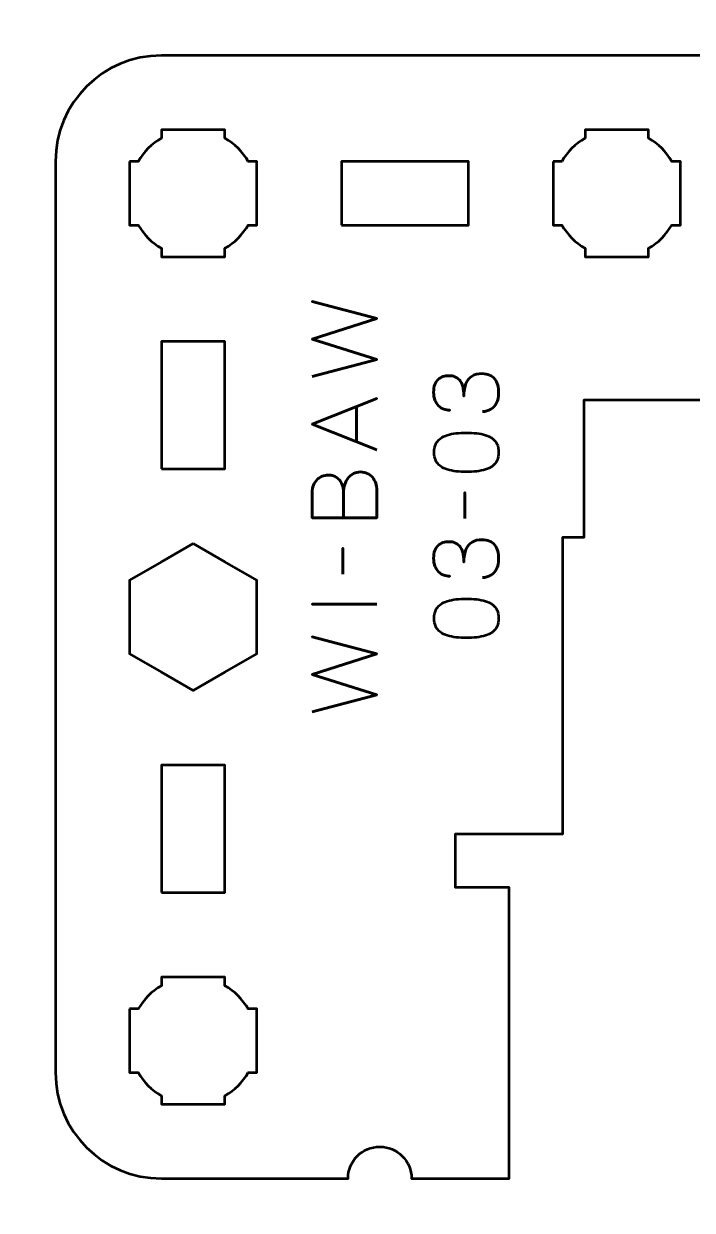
# Model space of a CAD drawing. Header units: centimetres. Extents: x -21 to 0, y -29.7 to 0.
# Drawn here: x -11.4 to -8.24, y -11.65 to -6.05 of the extents above; entities that cross this region are included whole.
import ezdxf

# ---------------------------------------------------------------- set-up
doc = ezdxf.new("R2010")
doc.units = ezdxf.units.CM
doc.header["$MEASUREMENT"] = 0
doc.layers.add('Layer 1', color=7, linetype='Continuous')

msp = doc.modelspace()

# ---------------------------------------------------------------- linework, layer by layer
at = {"layer": 'Layer 1', "lineweight": 53}
for points in [[(-9.9, -7), (-9.3, -7), (-9.3, -6.7), (-9.9, -6.7), (-9.9, -7)], [(-10.75, -8.15), (-10.45, -8.15), (-10.45, -7.55), (-10.75, -7.55), (-10.75, -8.15)], [(-10.75, -10.15), (-10.45, -10.15), (-10.45, -9.55), (-10.75, -9.55), (-10.75, -10.15)]]:
    msp.add_lwpolyline(points, close=True, dxfattribs=at)
at = {"layer": 'Layer 1', "color": 1, "lineweight": 53}
msp.add_open_spline([(-21.00003, -29.19995), (-21.00003, -29.19995), (-21.00003, -8.29992), (-21.00003, -8.29992), (-21.00003, -8.29992), (-21.00003, -8.21709), (-20.93286, -8.14992), (-20.85003, -8.14992), (-20.85003, -8.14992), (-20.7672, -8.14992), (-20.70003, -8.08275), (-20.70003, -7.99992), (-20.70003, -7.99992), (-20.70003, -7.91709), (-20.7672, -7.84992), (-20.85003, -7.84992), (-20.85003, -7.84992), (-20.93286, -7.84992), (-21.00003, -7.78275), (-21.00003, -7.69992), (-21.00003, -7.69992), (-21.00003, -7.61709), (-20.93286, -7.54992), (-20.85003, -7.54992), (-20.85003, -7.54992), (-20.7672, -7.54992), (-20.70003, -7.48275), (-20.70003, -7.39992), (-20.70003, -7.39992), (-20.70003, -7.31709), (-20.7672, -7.24992), (-20.85003, -7.24992), (-20.85003, -7.24992), (-20.93286, -7.24992), (-21.00003, -7.18275), (-21.00003, -7.09992), (-21.00003, -7.09992), (-21.00003, -7.01709), (-20.93286, -6.94992), (-20.85003, -6.94992), (-20.85003, -6.94992), (-20.7672, -6.94992), (-20.70003, -6.88275), (-20.70003, -6.79992), (-20.70003, -6.79992), (-20.70003, -6.71709), (-20.7672, -6.64992), (-20.85003, -6.64992), (-20.85003, -6.64992), (-20.93286, -6.64992), (-21.00003, -6.58275), (-21.00003, -6.49992), (-21.00003, -6.49992), (-21.00003, -6.41709), (-20.93286, -6.34992), (-20.85003, -6.34992), (-20.85003, -6.34992), (-20.7672, -6.34992), (-20.70003, -6.28275), (-20.70003, -6.19992), (-20.70003, -6.19992), (-20.70003, -6.11709), (-20.7672, -6.04992), (-20.85003, -6.04992), (-20.85003, -6.04992), (-20.93286, -6.04992), (-21.00003, -5.98275), (-21.00003, -5.89992), (-21.00003, -5.89992), (-21.00003, -5.81709), (-20.93286, -5.74992), (-20.85003, -5.74992), (-20.85003, -5.74992), (-20.7672, -5.74992), (-20.70003, -5.68275), (-20.70003, -5.59992), (-20.70003, -5.59992), (-20.70003, -5.51709), (-20.7672, -5.44992), (-20.85003, -5.44992), (-20.85003, -5.44992), (-20.93286, -5.44992), (-21.00003, -5.38275), (-21.00003, -5.29992), (-21.00003, -5.29992), (-21.00003, -5.21709), (-20.93286, -5.14992), (-20.85003, -5.14992), (-20.85003, -5.14992), (-20.7672, -5.14992), (-20.70003, -5.08275), (-20.70003, -4.99992), (-20.70003, -4.99992), (-20.70003, -4.91709), (-20.7672, -4.84992), (-20.85003, -4.84992), (-20.85003, -4.84992), (-20.93286, -4.84992), (-21.00003, -4.78275), (-21.00003, -4.69992), (-21.00003, -4.69992), (-21.00003, -4.61709), (-20.93286, -4.54992), (-20.85003, -4.54992), (-20.85003, -4.54992), (-20.7672, -4.54992), (-20.70003, -4.48275), (-20.70003, -4.39992), (-20.70003, -4.39992), (-20.70003, -4.31709), (-20.7672, -4.24992), (-20.85003, -4.24992), (-20.85003, -4.24992), (-20.93286, -4.24992), (-21.00003, -4.18275), (-21.00003, -4.09992), (-21.00003, -4.09992), (-21.00003, -4.01709), (-20.93286, -3.94992), (-20.85003, -3.94992), (-20.85003, -3.94992), (-20.7672, -3.94992), (-20.70003, -3.88275), (-20.70003, -3.79992), (-20.70003, -3.79992), (-20.70003, -3.71709), (-20.7672, -3.64992), (-20.85003, -3.64992), (-20.85003, -3.64992), (-20.93286, -3.64992), (-21.00003, -3.58275), (-21.00003, -3.49992), (-21.00003, -3.49992), (-21.00003, -3.41709), (-20.93286, -3.34992), (-20.85003, -3.34992), (-20.85003, -3.34992), (-20.7672, -3.34992), (-20.70003, -3.28275), (-20.70003, -3.19992), (-20.70003, -3.19992), (-20.70003, -3.11709), (-20.7672, -3.04992), (-20.85003, -3.04992), (-20.85003, -3.04992), (-20.93286, -3.04992), (-21.00003, -2.98275), (-21.00003, -2.89992), (-21.00003, -2.89992), (-21.00003, -2.81709), (-20.93286, -2.74992), (-20.85003, -2.74992), (-20.85003, -2.74992), (-20.7672, -2.74992), (-20.70003, -2.68275), (-20.70003, -2.59992), (-20.70003, -2.59992), (-20.70003, -2.51709), (-20.7672, -2.44992), (-20.85003, -2.44992), (-20.85003, -2.44992), (-20.93286, -2.44992), (-21.00003, -2.38275), (-21.00003, -2.29992), (-21.00003, -2.29992), (-21.00003, -2.21709), (-20.93286, -2.14992), (-20.85003, -2.14992), (-20.85003, -2.14992), (-20.7672, -2.14992), (-20.70003, -2.08275), (-20.70003, -1.99992), (-20.70003, -1.99992), (-20.70003, -1.91709), (-20.7672, -1.84992), (-20.85003, -1.84992), (-20.85003, -1.84992), (-20.93286, -1.84992), (-21.00003, -1.78275), (-21.00003, -1.69992), (-21.00003, -1.69992), (-21.00003, -1.61709), (-20.93286, -1.54992), (-20.85003, -1.54992), (-20.85003, -1.54992), (-20.7672, -1.54992), (-20.70003, -1.48275), (-20.70003, -1.39992), (-20.70003, -1.39992), (-20.70003, -1.31709), (-20.7672, -1.24992), (-20.85003, -1.24992), (-20.85003, -1.24992), (-20.93286, -1.24992), (-21.00003, -1.18275), (-21.00003, -1.09992), (-21.00003, -1.09992), (-21.00003, -1.09992), (-21.00003, -0.49992), (-21.00003, -0.49992), (-21.00003, -0.49992), (-21.00003, -0.22295), (-20.77694, 0.00004), (-20.49994, 0.00004), (-20.49994, 0.00004), (-20.49994, 0.00004), (-0.50008, 0.00004), (-0.50008, 0.00004), (-0.50008, 0.00004), (-0.22294, 0.00004), (0.00002, -0.22295), (0.00002, -0.49992), (0.00002, -0.49992), (0.00002, -0.49992), (0.00002, -29.19995), (0.00002, -29.19995), (0.00002, -29.19995), (0.00002, -29.47695), (-0.22294, -29.70004), (-0.50008, -29.70004), (-0.50008, -29.70004), (-0.50008, -29.70004), (-20.49994, -29.70004), (-20.49994, -29.70004), (-20.49994, -29.70004), (-20.77694, -29.70004), (-21.00003, -29.47695), (-21.00003, -29.19995)], degree=3, knots=[0, 0, 0, 0, 0.0175439, 0.0175439, 0.0175439, 0.0175439, 0.0350877, 0.0350877, 0.0350877, 0.0350877, 0.0526316, 0.0526316, 0.0526316, 0.0526316, 0.0701754, 0.0701754, 0.0701754, 0.0701754, 0.0877193, 0.0877193, 0.0877193, 0.0877193, 0.1052632, 0.1052632, 0.1052632, 0.1052632, 0.122807, 0.122807, 0.122807, 0.122807, 0.1403509, 0.1403509, 0.1403509, 0.1403509, 0.1578947, 0.1578947, 0.1578947, 0.1578947, 0.1754386, 0.1754386, 0.1754386, 0.1754386, 0.1929825, 0.1929825, 0.1929825, 0.1929825, 0.2105263, 0.2105263, 0.2105263, 0.2105263, 0.2280702, 0.2280702, 0.2280702, 0.2280702, 0.245614, 0.245614, 0.245614, 0.245614, 0.2631579, 0.2631579, 0.2631579, 0.2631579, 0.2807018, 0.2807018, 0.2807018, 0.2807018, 0.2982456, 0.2982456, 0.2982456, 0.2982456, 0.3157895, 0.3157895, 0.3157895, 0.3157895, 0.3333333, 0.3333333, 0.3333333, 0.3333333, 0.3508772, 0.3508772, 0.3508772, 0.3508772, 0.3684211, 0.3684211, 0.3684211, 0.3684211, 0.3859649, 0.3859649, 0.3859649, 0.3859649, 0.4035088, 0.4035088, 0.4035088, 0.4035088, 0.4210526, 0.4210526, 0.4210526, 0.4210526, 0.4385965, 0.4385965, 0.4385965, 0.4385965, 0.4561404, 0.4561404, 0.4561404, 0.4561404, 0.4736842, 0.4736842, 0.4736842, 0.4736842, 0.4912281, 0.4912281, 0.4912281, 0.4912281, 0.5087719, 0.5087719, 0.5087719, 0.5087719, 0.5263158, 0.5263158, 0.5263158, 0.5263158, 0.5438596, 0.5438596, 0.5438596, 0.5438596, 0.5614035, 0.5614035, 0.5614035, 0.5614035, 0.5789474, 0.5789474, 0.5789474, 0.5789474, 0.5964912, 0.5964912, 0.5964912, 0.5964912, 0.6140351, 0.6140351, 0.6140351, 0.6140351, 0.6315789, 0.6315789, 0.6315789, 0.6315789, 0.6491228, 0.6491228, 0.6491228, 0.6491228, 0.6666667, 0.6666667, 0.6666667, 0.6666667, 0.6842105, 0.6842105, 0.6842105, 0.6842105, 0.7017544, 0.7017544, 0.7017544, 0.7017544, 0.7192982, 0.7192982, 0.7192982, 0.7192982, 0.7368421, 0.7368421, 0.7368421, 0.7368421, 0.754386, 0.754386, 0.754386, 0.754386, 0.7719298, 0.7719298, 0.7719298, 0.7719298, 0.7894737, 0.7894737, 0.7894737, 0.7894737, 0.8070175, 0.8070175, 0.8070175, 0.8070175, 0.8245614, 0.8245614, 0.8245614, 0.8245614, 0.8421053, 0.8421053, 0.8421053, 0.8421053, 0.8596491, 0.8596491, 0.8596491, 0.8596491, 0.877193, 0.877193, 0.877193, 0.877193, 0.8947368, 0.8947368, 0.8947368, 0.8947368, 0.9122807, 0.9122807, 0.9122807, 0.9122807, 0.9298246, 0.9298246, 0.9298246, 0.9298246, 0.9473684, 0.9473684, 0.9473684, 0.9473684, 0.9649123, 0.9649123, 0.9649123, 0.9649123, 0.9824561, 0.9824561, 0.9824561, 0.9824561, 1, 1, 1, 1], dxfattribs=at)
at = {"layer": 'Layer 1', "color": 3, "lineweight": 53}
msp.add_open_spline([(-11.25, -11), (-11.25, -11), (-11.25, -6.7), (-11.25, -6.7), (-11.25, -6.7), (-11.25, -6.42391), (-11.02609, -6.2), (-10.75, -6.2), (-10.75, -6.2), (-10.75, -6.2), (-6.45, -6.2), (-6.45, -6.2), (-6.45, -6.2), (-6.17391, -6.2), (-5.95, -6.42391), (-5.95, -6.7), (-5.95, -6.7), (-5.95, -6.7), (-5.95, -11), (-5.95, -11), (-5.95, -11), (-5.95, -11.27609), (-6.17391, -11.5), (-6.45, -11.5), (-6.45, -11.5), (-6.45, -11.5), (-8.092, -11.5), (-8.092, -11.5), (-8.092, -11.5), (-8.092, -11.5), (-8.092, -10.12699), (-8.092, -10.12699), (-8.092, -10.12699), (-8.092, -10.12699), (-7.838, -10.12699), (-7.838, -10.12699), (-7.838, -10.12699), (-7.838, -10.12699), (-7.838, -9.87299), (-7.838, -9.87299), (-7.838, -9.87299), (-7.838, -9.87299), (-8.092, -9.87299), (-8.092, -9.87299), (-8.092, -9.87299), (-8.092, -9.87299), (-8.092, -8.47299), (-8.092, -8.47299), (-8.092, -8.47299), (-8.092, -8.47299), (-8.192, -8.47302), (-8.192, -8.47302), (-8.192, -8.47302), (-8.192, -8.47302), (-8.192, -8.24998), (-8.192, -8.24998), (-8.192, -8.24998), (-8.192, -8.24998), (-8.192, -7.82501), (-8.192, -7.82501), (-8.192, -7.82501), (-8.192, -7.82501), (-8.754, -7.825), (-8.754, -7.825), (-8.754, -7.825), (-8.754, -7.825), (-8.754, -8.24998), (-8.754, -8.24998), (-8.754, -8.24998), (-8.754, -8.24998), (-8.754, -8.47302), (-8.754, -8.47302), (-8.754, -8.47302), (-8.754, -8.47302), (-8.854, -8.47299), (-8.854, -8.47299), (-8.854, -8.47299), (-8.854, -8.47299), (-8.854, -9.87299), (-8.854, -9.87299), (-8.854, -9.87299), (-8.854, -9.87299), (-9.362, -9.87299), (-9.362, -9.87299), (-9.362, -9.87299), (-9.362, -9.87299), (-9.362, -10.12699), (-9.362, -10.12699), (-9.362, -10.12699), (-9.362, -10.12699), (-9.108, -10.12699), (-9.108, -10.12699), (-9.108, -10.12699), (-9.108, -10.12699), (-9.108, -11.5), (-9.108, -11.5), (-9.108, -11.5), (-9.108, -11.5), (-9.569, -11.5), (-9.569, -11.5), (-9.569, -11.5), (-9.569, -11.41717), (-9.63617, -11.35), (-9.719, -11.35), (-9.719, -11.35), (-9.80183, -11.35), (-9.869, -11.41717), (-9.869, -11.5), (-9.869, -11.5), (-9.869, -11.5), (-10.75, -11.5), (-10.75, -11.5), (-10.75, -11.5), (-11.02609, -11.5), (-11.25, -11.27609), (-11.25, -11)], degree=3, knots=[0, 0, 0, 0, 0.0344828, 0.0344828, 0.0344828, 0.0344828, 0.0689655, 0.0689655, 0.0689655, 0.0689655, 0.1034483, 0.1034483, 0.1034483, 0.1034483, 0.137931, 0.137931, 0.137931, 0.137931, 0.1724138, 0.1724138, 0.1724138, 0.1724138, 0.2068966, 0.2068966, 0.2068966, 0.2068966, 0.2413793, 0.2413793, 0.2413793, 0.2413793, 0.2758621, 0.2758621, 0.2758621, 0.2758621, 0.3103448, 0.3103448, 0.3103448, 0.3103448, 0.3448276, 0.3448276, 0.3448276, 0.3448276, 0.3793103, 0.3793103, 0.3793103, 0.3793103, 0.4137931, 0.4137931, 0.4137931, 0.4137931, 0.4482759, 0.4482759, 0.4482759, 0.4482759, 0.4827586, 0.4827586, 0.4827586, 0.4827586, 0.5172414, 0.5172414, 0.5172414, 0.5172414, 0.5517241, 0.5517241, 0.5517241, 0.5517241, 0.5862069, 0.5862069, 0.5862069, 0.5862069, 0.6206897, 0.6206897, 0.6206897, 0.6206897, 0.6551724, 0.6551724, 0.6551724, 0.6551724, 0.6896552, 0.6896552, 0.6896552, 0.6896552, 0.7241379, 0.7241379, 0.7241379, 0.7241379, 0.7586207, 0.7586207, 0.7586207, 0.7586207, 0.7931034, 0.7931034, 0.7931034, 0.7931034, 0.8275862, 0.8275862, 0.8275862, 0.8275862, 0.862069, 0.862069, 0.862069, 0.862069, 0.8965517, 0.8965517, 0.8965517, 0.8965517, 0.9310345, 0.9310345, 0.9310345, 0.9310345, 0.9655172, 0.9655172, 0.9655172, 0.9655172, 1, 1, 1, 1], dxfattribs=at)
at = {"layer": 'Layer 1', "lineweight": 53}
for points, knots in [([(-10.9, -6.7), (-10.9, -6.7), (-10.85985, -6.7), (-10.85985, -6.7), (-10.85985, -6.7), (-10.8335, -6.65447), (-10.79553, -6.6165), (-10.75, -6.59015), (-10.75, -6.59015), (-10.75, -6.59015), (-10.75, -6.55), (-10.75, -6.55), (-10.75, -6.55), (-10.75, -6.55), (-10.6, -6.55), (-10.6, -6.55), (-10.6, -6.55), (-10.6, -6.55), (-10.45, -6.55), (-10.45, -6.55), (-10.45, -6.55), (-10.45, -6.55), (-10.45, -6.59015), (-10.45, -6.59015), (-10.45, -6.59015), (-10.40447, -6.6165), (-10.3665, -6.65447), (-10.34015, -6.7), (-10.34015, -6.7), (-10.34015, -6.7), (-10.3, -6.7), (-10.3, -6.7), (-10.3, -6.7), (-10.3, -6.7), (-10.3, -6.85), (-10.3, -6.85), (-10.3, -6.85), (-10.3, -6.85), (-10.3, -7), (-10.3, -7), (-10.3, -7), (-10.3, -7), (-10.34015, -7), (-10.34015, -7), (-10.34015, -7), (-10.3665, -7.04553), (-10.40447, -7.0835), (-10.45, -7.10985), (-10.45, -7.10985), (-10.45, -7.10985), (-10.45, -7.15), (-10.45, -7.15), (-10.45, -7.15), (-10.45, -7.15), (-10.6, -7.15), (-10.6, -7.15), (-10.6, -7.15), (-10.6, -7.15), (-10.75, -7.15), (-10.75, -7.15), (-10.75, -7.15), (-10.75, -7.15), (-10.75, -7.10985), (-10.75, -7.10985), (-10.75, -7.10985), (-10.79553, -7.0835), (-10.8335, -7.04553), (-10.85985, -7), (-10.85985, -7), (-10.85985, -7), (-10.9, -7), (-10.9, -7), (-10.9, -7), (-10.9, -7), (-10.9, -6.85), (-10.9, -6.85), (-10.9, -6.85), (-10.9, -6.85), (-10.9, -6.7), (-10.9, -6.7)], [0, 0, 0, 0, 0.05, 0.05, 0.05, 0.05, 0.1, 0.1, 0.1, 0.1, 0.15, 0.15, 0.15, 0.15, 0.2, 0.2, 0.2, 0.2, 0.25, 0.25, 0.25, 0.25, 0.3, 0.3, 0.3, 0.3, 0.35, 0.35, 0.35, 0.35, 0.4, 0.4, 0.4, 0.4, 0.45, 0.45, 0.45, 0.45, 0.5, 0.5, 0.5, 0.5, 0.55, 0.55, 0.55, 0.55, 0.6, 0.6, 0.6, 0.6, 0.65, 0.65, 0.65, 0.65, 0.7, 0.7, 0.7, 0.7, 0.75, 0.75, 0.75, 0.75, 0.8, 0.8, 0.8, 0.8, 0.85, 0.85, 0.85, 0.85, 0.9, 0.9, 0.9, 0.9, 0.95, 0.95, 0.95, 0.95, 1, 1, 1, 1]), ([(-8.9, -6.7), (-8.9, -6.7), (-8.85985, -6.7), (-8.85985, -6.7), (-8.85985, -6.7), (-8.8335, -6.65447), (-8.79553, -6.6165), (-8.75, -6.59015), (-8.75, -6.59015), (-8.75, -6.59015), (-8.75, -6.55), (-8.75, -6.55), (-8.75, -6.55), (-8.75, -6.55), (-8.6, -6.55), (-8.6, -6.55), (-8.6, -6.55), (-8.6, -6.55), (-8.45, -6.55), (-8.45, -6.55), (-8.45, -6.55), (-8.45, -6.55), (-8.45, -6.59015), (-8.45, -6.59015), (-8.45, -6.59015), (-8.40447, -6.6165), (-8.3665, -6.65447), (-8.34015, -6.7), (-8.34015, -6.7), (-8.34015, -6.7), (-8.3, -6.7), (-8.3, -6.7), (-8.3, -6.7), (-8.3, -6.7), (-8.3, -6.85), (-8.3, -6.85), (-8.3, -6.85), (-8.3, -6.85), (-8.3, -7), (-8.3, -7), (-8.3, -7), (-8.3, -7), (-8.34015, -7), (-8.34015, -7), (-8.34015, -7), (-8.3665, -7.04553), (-8.40447, -7.0835), (-8.45, -7.10985), (-8.45, -7.10985), (-8.45, -7.10985), (-8.45, -7.15), (-8.45, -7.15), (-8.45, -7.15), (-8.45, -7.15), (-8.6, -7.15), (-8.6, -7.15), (-8.6, -7.15), (-8.6, -7.15), (-8.75, -7.15), (-8.75, -7.15), (-8.75, -7.15), (-8.75, -7.15), (-8.75, -7.10985), (-8.75, -7.10985), (-8.75, -7.10985), (-8.79553, -7.0835), (-8.8335, -7.04553), (-8.85985, -7), (-8.85985, -7), (-8.85985, -7), (-8.9, -7), (-8.9, -7), (-8.9, -7), (-8.9, -7), (-8.9, -6.85), (-8.9, -6.85), (-8.9, -6.85), (-8.9, -6.85), (-8.9, -6.7), (-8.9, -6.7)], [0, 0, 0, 0, 0.05, 0.05, 0.05, 0.05, 0.1, 0.1, 0.1, 0.1, 0.15, 0.15, 0.15, 0.15, 0.2, 0.2, 0.2, 0.2, 0.25, 0.25, 0.25, 0.25, 0.3, 0.3, 0.3, 0.3, 0.35, 0.35, 0.35, 0.35, 0.4, 0.4, 0.4, 0.4, 0.45, 0.45, 0.45, 0.45, 0.5, 0.5, 0.5, 0.5, 0.55, 0.55, 0.55, 0.55, 0.6, 0.6, 0.6, 0.6, 0.65, 0.65, 0.65, 0.65, 0.7, 0.7, 0.7, 0.7, 0.75, 0.75, 0.75, 0.75, 0.8, 0.8, 0.8, 0.8, 0.85, 0.85, 0.85, 0.85, 0.9, 0.9, 0.9, 0.9, 0.95, 0.95, 0.95, 0.95, 1, 1, 1, 1]), ([(-10.6, -8.50359), (-10.6, -8.50359), (-10.45, -8.59019), (-10.45, -8.59019), (-10.45, -8.59019), (-10.45, -8.59019), (-10.3, -8.67679), (-10.3, -8.67679), (-10.3, -8.67679), (-10.3, -8.67679), (-10.3, -8.85), (-10.3, -8.85), (-10.3, -8.85), (-10.3, -8.85), (-10.3, -9.02321), (-10.3, -9.02321), (-10.3, -9.02321), (-10.3, -9.02321), (-10.45, -9.10981), (-10.45, -9.10981), (-10.45, -9.10981), (-10.45, -9.10981), (-10.6, -9.19641), (-10.6, -9.19641), (-10.6, -9.19641), (-10.6, -9.19641), (-10.75, -9.10981), (-10.75, -9.10981), (-10.75, -9.10981), (-10.75, -9.10981), (-10.9, -9.02321), (-10.9, -9.02321), (-10.9, -9.02321), (-10.9, -9.02321), (-10.9, -8.85), (-10.9, -8.85), (-10.9, -8.85), (-10.9, -8.85), (-10.9, -8.67679), (-10.9, -8.67679), (-10.9, -8.67679), (-10.9, -8.67679), (-10.75, -8.59019), (-10.75, -8.59019), (-10.75, -8.59019), (-10.75, -8.59019), (-10.6, -8.50359), (-10.6, -8.50359)], [0, 0, 0, 0, 0.0833333, 0.0833333, 0.0833333, 0.0833333, 0.1666667, 0.1666667, 0.1666667, 0.1666667, 0.25, 0.25, 0.25, 0.25, 0.3333333, 0.3333333, 0.3333333, 0.3333333, 0.4166667, 0.4166667, 0.4166667, 0.4166667, 0.5, 0.5, 0.5, 0.5, 0.5833333, 0.5833333, 0.5833333, 0.5833333, 0.6666667, 0.6666667, 0.6666667, 0.6666667, 0.75, 0.75, 0.75, 0.75, 0.8333333, 0.8333333, 0.8333333, 0.8333333, 0.9166667, 0.9166667, 0.9166667, 0.9166667, 1, 1, 1, 1]), ([(-10.9, -10.7), (-10.9, -10.7), (-10.85985, -10.7), (-10.85985, -10.7), (-10.85985, -10.7), (-10.8335, -10.65447), (-10.79553, -10.6165), (-10.75, -10.59015), (-10.75, -10.59015), (-10.75, -10.59015), (-10.75, -10.55), (-10.75, -10.55), (-10.75, -10.55), (-10.75, -10.55), (-10.6, -10.55), (-10.6, -10.55), (-10.6, -10.55), (-10.6, -10.55), (-10.45, -10.55), (-10.45, -10.55), (-10.45, -10.55), (-10.45, -10.55), (-10.45, -10.59015), (-10.45, -10.59015), (-10.45, -10.59015), (-10.40447, -10.6165), (-10.3665, -10.65447), (-10.34015, -10.7), (-10.34015, -10.7), (-10.34015, -10.7), (-10.3, -10.7), (-10.3, -10.7), (-10.3, -10.7), (-10.3, -10.7), (-10.3, -10.85), (-10.3, -10.85), (-10.3, -10.85), (-10.3, -10.85), (-10.3, -11), (-10.3, -11), (-10.3, -11), (-10.3, -11), (-10.34015, -11), (-10.34015, -11), (-10.34015, -11), (-10.3665, -11.04553), (-10.40447, -11.0835), (-10.45, -11.10985), (-10.45, -11.10985), (-10.45, -11.10985), (-10.45, -11.15), (-10.45, -11.15), (-10.45, -11.15), (-10.45, -11.15), (-10.6, -11.15), (-10.6, -11.15), (-10.6, -11.15), (-10.6, -11.15), (-10.75, -11.15), (-10.75, -11.15), (-10.75, -11.15), (-10.75, -11.15), (-10.75, -11.10985), (-10.75, -11.10985), (-10.75, -11.10985), (-10.79553, -11.0835), (-10.8335, -11.04553), (-10.85985, -11), (-10.85985, -11), (-10.85985, -11), (-10.9, -11), (-10.9, -11), (-10.9, -11), (-10.9, -11), (-10.9, -10.85), (-10.9, -10.85), (-10.9, -10.85), (-10.9, -10.85), (-10.9, -10.7), (-10.9, -10.7)], [0, 0, 0, 0, 0.05, 0.05, 0.05, 0.05, 0.1, 0.1, 0.1, 0.1, 0.15, 0.15, 0.15, 0.15, 0.2, 0.2, 0.2, 0.2, 0.25, 0.25, 0.25, 0.25, 0.3, 0.3, 0.3, 0.3, 0.35, 0.35, 0.35, 0.35, 0.4, 0.4, 0.4, 0.4, 0.45, 0.45, 0.45, 0.45, 0.5, 0.5, 0.5, 0.5, 0.55, 0.55, 0.55, 0.55, 0.6, 0.6, 0.6, 0.6, 0.65, 0.65, 0.65, 0.65, 0.7, 0.7, 0.7, 0.7, 0.75, 0.75, 0.75, 0.75, 0.8, 0.8, 0.8, 0.8, 0.85, 0.85, 0.85, 0.85, 0.9, 0.9, 0.9, 0.9, 0.95, 0.95, 0.95, 0.95, 1, 1, 1, 1])]:
    msp.add_open_spline(points, degree=3, knots=knots, dxfattribs=at)
at = {"layer": 'Layer 1', "color": 5, "lineweight": 53}
for points, knots in [([(-10.03833, -7.71564), (-10.03833, -7.71564), (-9.73311, -7.63521), (-9.73311, -7.63521), (-9.73311, -7.63521), (-9.73311, -7.63521), (-10.03833, -7.53827), (-10.03833, -7.53827), (-10.03833, -7.53827), (-10.03833, -7.53827), (-9.73311, -7.44132), (-9.73311, -7.44132), (-9.73311, -7.44132), (-9.73311, -7.44132), (-10.03833, -7.36089), (-10.03833, -7.36089), (-10.03833, -7.36089), (-10.03833, -7.36089), (-9.73311, -7.44132), (-9.73311, -7.44132), (-9.73311, -7.44132), (-9.73311, -7.44132), (-10.03833, -7.53827), (-10.03833, -7.53827), (-10.03833, -7.53827), (-10.03833, -7.53827), (-9.73311, -7.63521), (-9.73311, -7.63521), (-9.73311, -7.63521), (-9.73311, -7.63521), (-10.03833, -7.71564), (-10.03833, -7.71564)], [0, 0, 0, 0, 0.125, 0.125, 0.125, 0.125, 0.25, 0.25, 0.25, 0.25, 0.375, 0.375, 0.375, 0.375, 0.5, 0.5, 0.5, 0.5, 0.625, 0.625, 0.625, 0.625, 0.75, 0.75, 0.75, 0.75, 0.875, 0.875, 0.875, 0.875, 1, 1, 1, 1]), ([(-9.23442, -7.88011), (-9.21918, -7.88004), (-9.20592, -7.87651), (-9.19442, -7.86953), (-9.19442, -7.86953), (-9.18299, -7.86254), (-9.17403, -7.85259), (-9.16761, -7.83961), (-9.16761, -7.83961), (-9.16119, -7.82663), (-9.15794, -7.81104), (-9.1578, -7.7929), (-9.1578, -7.7929), (-9.1578, -7.77929), (-9.15921, -7.76694), (-9.16217, -7.75572), (-9.16217, -7.75572), (-9.16514, -7.74457), (-9.16972, -7.73498), (-9.176, -7.72686), (-9.176, -7.72686), (-9.18228, -7.71875), (-9.1904, -7.71254), (-9.20027, -7.7081), (-9.20027, -7.7081), (-9.21022, -7.70372), (-9.22215, -7.70154), (-9.23612, -7.70147), (-9.23612, -7.70147), (-9.25474, -7.70139), (-9.27048, -7.7052), (-9.28325, -7.71275), (-9.28325, -7.71275), (-9.29602, -7.7203), (-9.30561, -7.73202), (-9.31217, -7.74775), (-9.31217, -7.74775), (-9.31874, -7.76348), (-9.32205, -7.78366), (-9.32205, -7.80814), (-9.32205, -7.80814), (-9.32198, -7.78987), (-9.32367, -7.77456), (-9.32713, -7.76207), (-9.32713, -7.76207), (-9.33059, -7.74965), (-9.33546, -7.73971), (-9.34181, -7.73223), (-9.34181, -7.73223), (-9.34809, -7.72475), (-9.35557, -7.71932), (-9.36417, -7.71607), (-9.36417, -7.71607), (-9.37271, -7.71275), (-9.38209, -7.71113), (-9.39232, -7.7112), (-9.39232, -7.7112), (-9.40256, -7.71113), (-9.41201, -7.71254), (-9.42076, -7.71536), (-9.42076, -7.71536), (-9.42951, -7.71812), (-9.4372, -7.72263), (-9.44376, -7.72877), (-9.44376, -7.72877), (-9.45032, -7.73491), (-9.45547, -7.74302), (-9.45914, -7.75297), (-9.45914, -7.75297), (-9.46281, -7.76299), (-9.46464, -7.7752), (-9.46471, -7.78952), (-9.46471, -7.78952), (-9.46464, -7.80377), (-9.46253, -7.81626), (-9.45843, -7.82684), (-9.45843, -7.82684), (-9.45434, -7.8375), (-9.44877, -7.84624), (-9.44164, -7.8533), (-9.44164, -7.8533), (-9.43452, -7.86028), (-9.4264, -7.86551), (-9.41723, -7.86896), (-9.41723, -7.86896), (-9.40806, -7.87249), (-9.39832, -7.87418), (-9.38809, -7.87418), (-9.38809, -7.87418), (-9.39832, -7.87418), (-9.40806, -7.87249), (-9.41723, -7.86896), (-9.41723, -7.86896), (-9.4264, -7.86551), (-9.43452, -7.86028), (-9.44164, -7.8533), (-9.44164, -7.8533), (-9.44877, -7.84624), (-9.45434, -7.8375), (-9.45843, -7.82684), (-9.45843, -7.82684), (-9.46253, -7.81626), (-9.46464, -7.80377), (-9.46471, -7.78952), (-9.46471, -7.78952), (-9.46464, -7.7752), (-9.46281, -7.76299), (-9.45914, -7.75297), (-9.45914, -7.75297), (-9.45547, -7.74302), (-9.45032, -7.73491), (-9.44376, -7.72877), (-9.44376, -7.72877), (-9.4372, -7.72263), (-9.42951, -7.71812), (-9.42076, -7.71536), (-9.42076, -7.71536), (-9.41201, -7.71254), (-9.40256, -7.71113), (-9.39232, -7.7112), (-9.39232, -7.7112), (-9.38209, -7.71113), (-9.37271, -7.71275), (-9.36417, -7.71607), (-9.36417, -7.71607), (-9.35557, -7.71932), (-9.34809, -7.72475), (-9.34181, -7.73223), (-9.34181, -7.73223), (-9.33546, -7.73971), (-9.33059, -7.74965), (-9.32713, -7.76207), (-9.32713, -7.76207), (-9.32367, -7.77456), (-9.32198, -7.78987), (-9.32205, -7.80814), (-9.32205, -7.80814), (-9.32205, -7.78366), (-9.31874, -7.76348), (-9.31217, -7.74775), (-9.31217, -7.74775), (-9.30561, -7.73202), (-9.29602, -7.7203), (-9.28325, -7.71275), (-9.28325, -7.71275), (-9.27048, -7.7052), (-9.25474, -7.70139), (-9.23612, -7.70147), (-9.23612, -7.70147), (-9.22215, -7.70154), (-9.21022, -7.70372), (-9.20027, -7.7081), (-9.20027, -7.7081), (-9.1904, -7.71254), (-9.18228, -7.71875), (-9.176, -7.72686), (-9.176, -7.72686), (-9.16972, -7.73498), (-9.16514, -7.74457), (-9.16217, -7.75572), (-9.16217, -7.75572), (-9.15921, -7.76694), (-9.1578, -7.77929), (-9.1578, -7.7929), (-9.1578, -7.7929), (-9.15794, -7.81104), (-9.16119, -7.82663), (-9.16761, -7.83961), (-9.16761, -7.83961), (-9.17403, -7.85259), (-9.18299, -7.86254), (-9.19442, -7.86953), (-9.19442, -7.86953), (-9.20592, -7.87651), (-9.21918, -7.88004), (-9.23442, -7.88011)], [0, 0, 0, 0, 0.0227273, 0.0227273, 0.0227273, 0.0227273, 0.0454545, 0.0454545, 0.0454545, 0.0454545, 0.0681818, 0.0681818, 0.0681818, 0.0681818, 0.0909091, 0.0909091, 0.0909091, 0.0909091, 0.1136364, 0.1136364, 0.1136364, 0.1136364, 0.1363636, 0.1363636, 0.1363636, 0.1363636, 0.1590909, 0.1590909, 0.1590909, 0.1590909, 0.1818182, 0.1818182, 0.1818182, 0.1818182, 0.2045455, 0.2045455, 0.2045455, 0.2045455, 0.2272727, 0.2272727, 0.2272727, 0.2272727, 0.25, 0.25, 0.25, 0.25, 0.2727273, 0.2727273, 0.2727273, 0.2727273, 0.2954545, 0.2954545, 0.2954545, 0.2954545, 0.3181818, 0.3181818, 0.3181818, 0.3181818, 0.3409091, 0.3409091, 0.3409091, 0.3409091, 0.3636364, 0.3636364, 0.3636364, 0.3636364, 0.3863636, 0.3863636, 0.3863636, 0.3863636, 0.4090909, 0.4090909, 0.4090909, 0.4090909, 0.4318182, 0.4318182, 0.4318182, 0.4318182, 0.4545455, 0.4545455, 0.4545455, 0.4545455, 0.4772727, 0.4772727, 0.4772727, 0.4772727, 0.5, 0.5, 0.5, 0.5, 0.5227273, 0.5227273, 0.5227273, 0.5227273, 0.5454545, 0.5454545, 0.5454545, 0.5454545, 0.5681818, 0.5681818, 0.5681818, 0.5681818, 0.5909091, 0.5909091, 0.5909091, 0.5909091, 0.6136364, 0.6136364, 0.6136364, 0.6136364, 0.6363636, 0.6363636, 0.6363636, 0.6363636, 0.6590909, 0.6590909, 0.6590909, 0.6590909, 0.6818182, 0.6818182, 0.6818182, 0.6818182, 0.7045455, 0.7045455, 0.7045455, 0.7045455, 0.7272727, 0.7272727, 0.7272727, 0.7272727, 0.75, 0.75, 0.75, 0.75, 0.7727273, 0.7727273, 0.7727273, 0.7727273, 0.7954545, 0.7954545, 0.7954545, 0.7954545, 0.8181818, 0.8181818, 0.8181818, 0.8181818, 0.8409091, 0.8409091, 0.8409091, 0.8409091, 0.8636364, 0.8636364, 0.8636364, 0.8636364, 0.8863636, 0.8863636, 0.8863636, 0.8863636, 0.9090909, 0.9090909, 0.9090909, 0.9090909, 0.9318182, 0.9318182, 0.9318182, 0.9318182, 0.9545455, 0.9545455, 0.9545455, 0.9545455, 0.9772727, 0.9772727, 0.9772727, 0.9772727, 1, 1, 1, 1]), ([(-9.73311, -8.0615), (-9.73311, -8.0615), (-10.03833, -7.94043), (-10.03833, -7.94043), (-10.03833, -7.94043), (-10.03833, -7.94043), (-9.73311, -7.81893), (-9.73311, -7.81893), (-9.73311, -7.81893), (-9.73311, -7.81893), (-10.03833, -7.94043), (-10.03833, -7.94043), (-10.03833, -7.94043), (-10.03833, -7.94043), (-9.73311, -8.0615), (-9.73311, -8.0615)], [0, 0, 0, 0, 0.25, 0.25, 0.25, 0.25, 0.5, 0.5, 0.5, 0.5, 0.75, 0.75, 0.75, 0.75, 1, 1, 1, 1]), ([(-9.82921, -8.0234), (-9.82921, -8.0234), (-9.82921, -7.85746), (-9.82921, -7.85746), (-9.82921, -7.85746), (-9.82921, -7.85746), (-9.82921, -8.0234), (-9.82921, -8.0234)], [0, 0, 0, 0, 0.5, 0.5, 0.5, 0.5, 1, 1, 1, 1]), ([(-9.1578, -8.07272), (-9.15787, -8.05791), (-9.16048, -8.04514), (-9.16556, -8.03448), (-9.16556, -8.03448), (-9.17064, -8.0239), (-9.17791, -8.01508), (-9.18715, -8.00803), (-9.18715, -8.00803), (-9.19646, -8.00104), (-9.20747, -7.99554), (-9.22017, -7.99145), (-9.22017, -7.99145), (-9.23287, -7.98742), (-9.24677, -7.98453), (-9.26201, -7.98291), (-9.26201, -7.98291), (-9.27725, -7.98121), (-9.29327, -7.98037), (-9.3102, -7.98044), (-9.3102, -7.98044), (-9.32706, -7.98037), (-9.34308, -7.98121), (-9.35825, -7.98291), (-9.35825, -7.98291), (-9.37342, -7.98453), (-9.38739, -7.98742), (-9.40009, -7.99145), (-9.40009, -7.99145), (-9.41272, -7.99554), (-9.42372, -8.00104), (-9.43311, -8.00803), (-9.43311, -8.00803), (-9.44242, -8.01508), (-9.44969, -8.0239), (-9.45477, -8.03448), (-9.45477, -8.03448), (-9.45992, -8.04514), (-9.46253, -8.05791), (-9.4626, -8.07272), (-9.4626, -8.07272), (-9.46253, -8.08754), (-9.45992, -8.10031), (-9.45477, -8.11097), (-9.45477, -8.11097), (-9.44969, -8.12155), (-9.44242, -8.13037), (-9.43311, -8.13742), (-9.43311, -8.13742), (-9.42372, -8.14441), (-9.41272, -8.14991), (-9.40009, -8.154), (-9.40009, -8.154), (-9.38739, -8.15803), (-9.37342, -8.16092), (-9.35825, -8.16254), (-9.35825, -8.16254), (-9.34308, -8.16423), (-9.32706, -8.16508), (-9.3102, -8.16501), (-9.3102, -8.16501), (-9.29327, -8.16508), (-9.27725, -8.16423), (-9.26201, -8.16254), (-9.26201, -8.16254), (-9.24677, -8.16092), (-9.23287, -8.15803), (-9.22017, -8.154), (-9.22017, -8.154), (-9.20747, -8.14991), (-9.19646, -8.14441), (-9.18715, -8.13742), (-9.18715, -8.13742), (-9.17791, -8.13037), (-9.17064, -8.12155), (-9.16556, -8.11097), (-9.16556, -8.11097), (-9.16048, -8.10031), (-9.15787, -8.08754), (-9.1578, -8.07272)], [0, 0, 0, 0, 0.05, 0.05, 0.05, 0.05, 0.1, 0.1, 0.1, 0.1, 0.15, 0.15, 0.15, 0.15, 0.2, 0.2, 0.2, 0.2, 0.25, 0.25, 0.25, 0.25, 0.3, 0.3, 0.3, 0.3, 0.35, 0.35, 0.35, 0.35, 0.4, 0.4, 0.4, 0.4, 0.45, 0.45, 0.45, 0.45, 0.5, 0.5, 0.5, 0.5, 0.55, 0.55, 0.55, 0.55, 0.6, 0.6, 0.6, 0.6, 0.65, 0.65, 0.65, 0.65, 0.7, 0.7, 0.7, 0.7, 0.75, 0.75, 0.75, 0.75, 0.8, 0.8, 0.8, 0.8, 0.85, 0.85, 0.85, 0.85, 0.9, 0.9, 0.9, 0.9, 0.95, 0.95, 0.95, 0.95, 1, 1, 1, 1]), ([(-9.1578, -8.07272), (-9.15787, -8.05791), (-9.16048, -8.04514), (-9.16556, -8.03448), (-9.16556, -8.03448), (-9.17064, -8.0239), (-9.17791, -8.01508), (-9.18715, -8.00803), (-9.18715, -8.00803), (-9.19646, -8.00104), (-9.20747, -7.99554), (-9.22017, -7.99145), (-9.22017, -7.99145), (-9.23287, -7.98742), (-9.24677, -7.98453), (-9.26201, -7.98291), (-9.26201, -7.98291), (-9.27725, -7.98121), (-9.29327, -7.98037), (-9.3102, -7.98044), (-9.3102, -7.98044), (-9.32706, -7.98037), (-9.34308, -7.98121), (-9.35825, -7.98291), (-9.35825, -7.98291), (-9.37342, -7.98453), (-9.38739, -7.98742), (-9.40009, -7.99145), (-9.40009, -7.99145), (-9.41272, -7.99554), (-9.42372, -8.00104), (-9.43311, -8.00803), (-9.43311, -8.00803), (-9.44242, -8.01508), (-9.44969, -8.0239), (-9.45477, -8.03448), (-9.45477, -8.03448), (-9.45992, -8.04514), (-9.46253, -8.05791), (-9.4626, -8.07272), (-9.4626, -8.07272), (-9.46253, -8.08754), (-9.45992, -8.10031), (-9.45477, -8.11097), (-9.45477, -8.11097), (-9.44969, -8.12155), (-9.44242, -8.13037), (-9.43311, -8.13742), (-9.43311, -8.13742), (-9.42372, -8.14441), (-9.41272, -8.14991), (-9.40009, -8.154), (-9.40009, -8.154), (-9.38739, -8.15803), (-9.37342, -8.16092), (-9.35825, -8.16254), (-9.35825, -8.16254), (-9.34308, -8.16423), (-9.32706, -8.16508), (-9.3102, -8.16501), (-9.3102, -8.16501), (-9.29327, -8.16508), (-9.27725, -8.16423), (-9.26201, -8.16254), (-9.26201, -8.16254), (-9.24677, -8.16092), (-9.23287, -8.15803), (-9.22017, -8.154), (-9.22017, -8.154), (-9.20747, -8.14991), (-9.19646, -8.14441), (-9.18715, -8.13742), (-9.18715, -8.13742), (-9.17791, -8.13037), (-9.17064, -8.12155), (-9.16556, -8.11097), (-9.16556, -8.11097), (-9.16048, -8.10031), (-9.15787, -8.08754), (-9.1578, -8.07272)], [0, 0, 0, 0, 0.05, 0.05, 0.05, 0.05, 0.1, 0.1, 0.1, 0.1, 0.15, 0.15, 0.15, 0.15, 0.2, 0.2, 0.2, 0.2, 0.25, 0.25, 0.25, 0.25, 0.3, 0.3, 0.3, 0.3, 0.35, 0.35, 0.35, 0.35, 0.4, 0.4, 0.4, 0.4, 0.45, 0.45, 0.45, 0.45, 0.5, 0.5, 0.5, 0.5, 0.55, 0.55, 0.55, 0.55, 0.6, 0.6, 0.6, 0.6, 0.65, 0.65, 0.65, 0.65, 0.7, 0.7, 0.7, 0.7, 0.75, 0.75, 0.75, 0.75, 0.8, 0.8, 0.8, 0.8, 0.85, 0.85, 0.85, 0.85, 0.9, 0.9, 0.9, 0.9, 0.95, 0.95, 0.95, 0.95, 1, 1, 1, 1]), ([(-9.89017, -8.38196), (-9.89017, -8.38196), (-9.89017, -8.2647), (-9.89017, -8.2647), (-9.89017, -8.2647), (-9.89024, -8.24946), (-9.89235, -8.23648), (-9.89652, -8.22554), (-9.89652, -8.22554), (-9.90061, -8.21467), (-9.90618, -8.20586), (-9.91317, -8.19901), (-9.91317, -8.19901), (-9.92015, -8.19217), (-9.92805, -8.18723), (-9.9368, -8.18412), (-9.9368, -8.18412), (-9.94548, -8.18109), (-9.95451, -8.17968), (-9.96382, -8.18003), (-9.96382, -8.18003), (-9.97314, -8.18046), (-9.98217, -8.18243), (-9.99099, -8.18596), (-9.99099, -8.18596), (-9.99981, -8.18942), (-10.00778, -8.19464), (-10.01491, -8.20148), (-10.01491, -8.20148), (-10.02203, -8.20832), (-10.02768, -8.21686), (-10.03184, -8.22723), (-10.03184, -8.22723), (-10.03607, -8.23761), (-10.03826, -8.24981), (-10.03833, -8.26385), (-10.03833, -8.26385), (-10.03833, -8.26385), (-10.03833, -8.38196), (-10.03833, -8.38196), (-10.03833, -8.38196), (-10.03833, -8.38196), (-9.73311, -8.38196), (-9.73311, -8.38196), (-9.73311, -8.38196), (-9.73311, -8.38196), (-9.73311, -8.252), (-9.73311, -8.252), (-9.73311, -8.252), (-9.73311, -8.23986), (-9.73487, -8.22857), (-9.73833, -8.21813), (-9.73833, -8.21813), (-9.74186, -8.20769), (-9.74687, -8.19859), (-9.7535, -8.19069), (-9.7535, -8.19069), (-9.7602, -8.18285), (-9.76825, -8.17672), (-9.77777, -8.17234), (-9.77777, -8.17234), (-9.7873, -8.16797), (-9.79809, -8.16571), (-9.81016, -8.16564), (-9.81016, -8.16564), (-9.82229, -8.16592), (-9.83323, -8.16846), (-9.84303, -8.17333), (-9.84303, -8.17333), (-9.85284, -8.1782), (-9.86124, -8.18497), (-9.86822, -8.19372), (-9.86822, -8.19372), (-9.87528, -8.20247), (-9.88071, -8.21291), (-9.88445, -8.22491), (-9.88445, -8.22491), (-9.88819, -8.2369), (-9.89009, -8.25016), (-9.89017, -8.2647), (-9.89017, -8.2647), (-9.89009, -8.25016), (-9.88819, -8.2369), (-9.88445, -8.22491), (-9.88445, -8.22491), (-9.88071, -8.21291), (-9.87528, -8.20247), (-9.86822, -8.19372), (-9.86822, -8.19372), (-9.86124, -8.18497), (-9.85284, -8.1782), (-9.84303, -8.17333), (-9.84303, -8.17333), (-9.83323, -8.16846), (-9.82229, -8.16592), (-9.81016, -8.16564), (-9.81016, -8.16564), (-9.79809, -8.16571), (-9.7873, -8.16797), (-9.77777, -8.17234), (-9.77777, -8.17234), (-9.76825, -8.17672), (-9.7602, -8.18285), (-9.7535, -8.19069), (-9.7535, -8.19069), (-9.74687, -8.19859), (-9.74186, -8.20769), (-9.73833, -8.21813), (-9.73833, -8.21813), (-9.73487, -8.22857), (-9.73311, -8.23986), (-9.73311, -8.252), (-9.73311, -8.252), (-9.73311, -8.252), (-9.73311, -8.38196), (-9.73311, -8.38196), (-9.73311, -8.38196), (-9.73311, -8.38196), (-10.03833, -8.38196), (-10.03833, -8.38196), (-10.03833, -8.38196), (-10.03833, -8.38196), (-10.03833, -8.26385), (-10.03833, -8.26385), (-10.03833, -8.26385), (-10.03826, -8.24981), (-10.03607, -8.23761), (-10.03184, -8.22723), (-10.03184, -8.22723), (-10.02768, -8.21686), (-10.02203, -8.20832), (-10.01491, -8.20148), (-10.01491, -8.20148), (-10.00778, -8.19464), (-9.99981, -8.18942), (-9.99099, -8.18596), (-9.99099, -8.18596), (-9.98217, -8.18243), (-9.97314, -8.18046), (-9.96382, -8.18003), (-9.96382, -8.18003), (-9.95451, -8.17968), (-9.94548, -8.18109), (-9.9368, -8.18412), (-9.9368, -8.18412), (-9.92805, -8.18723), (-9.92015, -8.19217), (-9.91317, -8.19901), (-9.91317, -8.19901), (-9.90618, -8.20586), (-9.90061, -8.21467), (-9.89652, -8.22554), (-9.89652, -8.22554), (-9.89235, -8.23648), (-9.89024, -8.24946), (-9.89017, -8.2647), (-9.89017, -8.2647), (-9.89017, -8.2647), (-9.89017, -8.38196), (-9.89017, -8.38196)], [0, 0, 0, 0, 0.025, 0.025, 0.025, 0.025, 0.05, 0.05, 0.05, 0.05, 0.075, 0.075, 0.075, 0.075, 0.1, 0.1, 0.1, 0.1, 0.125, 0.125, 0.125, 0.125, 0.15, 0.15, 0.15, 0.15, 0.175, 0.175, 0.175, 0.175, 0.2, 0.2, 0.2, 0.2, 0.225, 0.225, 0.225, 0.225, 0.25, 0.25, 0.25, 0.25, 0.275, 0.275, 0.275, 0.275, 0.3, 0.3, 0.3, 0.3, 0.325, 0.325, 0.325, 0.325, 0.35, 0.35, 0.35, 0.35, 0.375, 0.375, 0.375, 0.375, 0.4, 0.4, 0.4, 0.4, 0.425, 0.425, 0.425, 0.425, 0.45, 0.45, 0.45, 0.45, 0.475, 0.475, 0.475, 0.475, 0.5, 0.5, 0.5, 0.5, 0.525, 0.525, 0.525, 0.525, 0.55, 0.55, 0.55, 0.55, 0.575, 0.575, 0.575, 0.575, 0.6, 0.6, 0.6, 0.6, 0.625, 0.625, 0.625, 0.625, 0.65, 0.65, 0.65, 0.65, 0.675, 0.675, 0.675, 0.675, 0.7, 0.7, 0.7, 0.7, 0.725, 0.725, 0.725, 0.725, 0.75, 0.75, 0.75, 0.75, 0.775, 0.775, 0.775, 0.775, 0.8, 0.8, 0.8, 0.8, 0.825, 0.825, 0.825, 0.825, 0.85, 0.85, 0.85, 0.85, 0.875, 0.875, 0.875, 0.875, 0.9, 0.9, 0.9, 0.9, 0.925, 0.925, 0.925, 0.925, 0.95, 0.95, 0.95, 0.95, 0.975, 0.975, 0.975, 0.975, 1, 1, 1, 1]), ([(-9.3174, -8.38514), (-9.3174, -8.38514), (-9.3174, -8.26195), (-9.3174, -8.26195), (-9.3174, -8.26195), (-9.3174, -8.26195), (-9.3174, -8.38514), (-9.3174, -8.38514)], [0, 0, 0, 0, 0.5, 0.5, 0.5, 0.5, 1, 1, 1, 1]), ([(-9.23442, -8.66369), (-9.21918, -8.66362), (-9.20592, -8.66009), (-9.19442, -8.65311), (-9.19442, -8.65311), (-9.18299, -8.64612), (-9.17403, -8.63617), (-9.16761, -8.62319), (-9.16761, -8.62319), (-9.16119, -8.61021), (-9.15794, -8.59462), (-9.1578, -8.57648), (-9.1578, -8.57648), (-9.1578, -8.56287), (-9.15921, -8.55052), (-9.16217, -8.5393), (-9.16217, -8.5393), (-9.16514, -8.52815), (-9.16972, -8.51856), (-9.176, -8.51044), (-9.176, -8.51044), (-9.18228, -8.50233), (-9.1904, -8.49612), (-9.20027, -8.49168), (-9.20027, -8.49168), (-9.21022, -8.4873), (-9.22215, -8.48512), (-9.23612, -8.48505), (-9.23612, -8.48505), (-9.25474, -8.48497), (-9.27048, -8.48878), (-9.28325, -8.49633), (-9.28325, -8.49633), (-9.29602, -8.50388), (-9.30561, -8.5156), (-9.31217, -8.53133), (-9.31217, -8.53133), (-9.31874, -8.54706), (-9.32205, -8.56724), (-9.32205, -8.59172), (-9.32205, -8.59172), (-9.32198, -8.57345), (-9.32367, -8.55814), (-9.32713, -8.54565), (-9.32713, -8.54565), (-9.33059, -8.53323), (-9.33546, -8.52329), (-9.34181, -8.51581), (-9.34181, -8.51581), (-9.34809, -8.50833), (-9.35557, -8.5029), (-9.36417, -8.49965), (-9.36417, -8.49965), (-9.37271, -8.49633), (-9.38209, -8.49471), (-9.39232, -8.49478), (-9.39232, -8.49478), (-9.40256, -8.49471), (-9.41201, -8.49612), (-9.42076, -8.49894), (-9.42076, -8.49894), (-9.42951, -8.5017), (-9.4372, -8.50621), (-9.44376, -8.51235), (-9.44376, -8.51235), (-9.45032, -8.51849), (-9.45547, -8.5266), (-9.45914, -8.53655), (-9.45914, -8.53655), (-9.46281, -8.54657), (-9.46464, -8.55878), (-9.46471, -8.5731), (-9.46471, -8.5731), (-9.46464, -8.58735), (-9.46253, -8.59984), (-9.45843, -8.61042), (-9.45843, -8.61042), (-9.45434, -8.62108), (-9.44877, -8.62982), (-9.44164, -8.63688), (-9.44164, -8.63688), (-9.43452, -8.64386), (-9.4264, -8.64909), (-9.41723, -8.65254), (-9.41723, -8.65254), (-9.40806, -8.65607), (-9.39832, -8.65776), (-9.38809, -8.65776), (-9.38809, -8.65776), (-9.39832, -8.65776), (-9.40806, -8.65607), (-9.41723, -8.65254), (-9.41723, -8.65254), (-9.4264, -8.64909), (-9.43452, -8.64386), (-9.44164, -8.63688), (-9.44164, -8.63688), (-9.44877, -8.62982), (-9.45434, -8.62108), (-9.45843, -8.61042), (-9.45843, -8.61042), (-9.46253, -8.59984), (-9.46464, -8.58735), (-9.46471, -8.5731), (-9.46471, -8.5731), (-9.46464, -8.55878), (-9.46281, -8.54657), (-9.45914, -8.53655), (-9.45914, -8.53655), (-9.45547, -8.5266), (-9.45032, -8.51849), (-9.44376, -8.51235), (-9.44376, -8.51235), (-9.4372, -8.50621), (-9.42951, -8.5017), (-9.42076, -8.49894), (-9.42076, -8.49894), (-9.41201, -8.49612), (-9.40256, -8.49471), (-9.39232, -8.49478), (-9.39232, -8.49478), (-9.38209, -8.49471), (-9.37271, -8.49633), (-9.36417, -8.49965), (-9.36417, -8.49965), (-9.35557, -8.5029), (-9.34809, -8.50833), (-9.34181, -8.51581), (-9.34181, -8.51581), (-9.33546, -8.52329), (-9.33059, -8.53323), (-9.32713, -8.54565), (-9.32713, -8.54565), (-9.32367, -8.55814), (-9.32198, -8.57345), (-9.32205, -8.59172), (-9.32205, -8.59172), (-9.32205, -8.56724), (-9.31874, -8.54706), (-9.31217, -8.53133), (-9.31217, -8.53133), (-9.30561, -8.5156), (-9.29602, -8.50388), (-9.28325, -8.49633), (-9.28325, -8.49633), (-9.27048, -8.48878), (-9.25474, -8.48497), (-9.23612, -8.48505), (-9.23612, -8.48505), (-9.22215, -8.48512), (-9.21022, -8.4873), (-9.20027, -8.49168), (-9.20027, -8.49168), (-9.1904, -8.49612), (-9.18228, -8.50233), (-9.176, -8.51044), (-9.176, -8.51044), (-9.16972, -8.51856), (-9.16514, -8.52815), (-9.16217, -8.5393), (-9.16217, -8.5393), (-9.15921, -8.55052), (-9.1578, -8.56287), (-9.1578, -8.57648), (-9.1578, -8.57648), (-9.15794, -8.59462), (-9.16119, -8.61021), (-9.16761, -8.62319), (-9.16761, -8.62319), (-9.17403, -8.63617), (-9.18299, -8.64612), (-9.19442, -8.65311), (-9.19442, -8.65311), (-9.20592, -8.66009), (-9.21918, -8.66362), (-9.23442, -8.66369)], [0, 0, 0, 0, 0.0227273, 0.0227273, 0.0227273, 0.0227273, 0.0454545, 0.0454545, 0.0454545, 0.0454545, 0.0681818, 0.0681818, 0.0681818, 0.0681818, 0.0909091, 0.0909091, 0.0909091, 0.0909091, 0.1136364, 0.1136364, 0.1136364, 0.1136364, 0.1363636, 0.1363636, 0.1363636, 0.1363636, 0.1590909, 0.1590909, 0.1590909, 0.1590909, 0.1818182, 0.1818182, 0.1818182, 0.1818182, 0.2045455, 0.2045455, 0.2045455, 0.2045455, 0.2272727, 0.2272727, 0.2272727, 0.2272727, 0.25, 0.25, 0.25, 0.25, 0.2727273, 0.2727273, 0.2727273, 0.2727273, 0.2954545, 0.2954545, 0.2954545, 0.2954545, 0.3181818, 0.3181818, 0.3181818, 0.3181818, 0.3409091, 0.3409091, 0.3409091, 0.3409091, 0.3636364, 0.3636364, 0.3636364, 0.3636364, 0.3863636, 0.3863636, 0.3863636, 0.3863636, 0.4090909, 0.4090909, 0.4090909, 0.4090909, 0.4318182, 0.4318182, 0.4318182, 0.4318182, 0.4545455, 0.4545455, 0.4545455, 0.4545455, 0.4772727, 0.4772727, 0.4772727, 0.4772727, 0.5, 0.5, 0.5, 0.5, 0.5227273, 0.5227273, 0.5227273, 0.5227273, 0.5454545, 0.5454545, 0.5454545, 0.5454545, 0.5681818, 0.5681818, 0.5681818, 0.5681818, 0.5909091, 0.5909091, 0.5909091, 0.5909091, 0.6136364, 0.6136364, 0.6136364, 0.6136364, 0.6363636, 0.6363636, 0.6363636, 0.6363636, 0.6590909, 0.6590909, 0.6590909, 0.6590909, 0.6818182, 0.6818182, 0.6818182, 0.6818182, 0.7045455, 0.7045455, 0.7045455, 0.7045455, 0.7272727, 0.7272727, 0.7272727, 0.7272727, 0.75, 0.75, 0.75, 0.75, 0.7727273, 0.7727273, 0.7727273, 0.7727273, 0.7954545, 0.7954545, 0.7954545, 0.7954545, 0.8181818, 0.8181818, 0.8181818, 0.8181818, 0.8409091, 0.8409091, 0.8409091, 0.8409091, 0.8636364, 0.8636364, 0.8636364, 0.8636364, 0.8863636, 0.8863636, 0.8863636, 0.8863636, 0.9090909, 0.9090909, 0.9090909, 0.9090909, 0.9318182, 0.9318182, 0.9318182, 0.9318182, 0.9545455, 0.9545455, 0.9545455, 0.9545455, 0.9772727, 0.9772727, 0.9772727, 0.9772727, 1, 1, 1, 1]), ([(-9.89271, -8.64781), (-9.89271, -8.64781), (-9.89271, -8.52462), (-9.89271, -8.52462), (-9.89271, -8.52462), (-9.89271, -8.52462), (-9.89271, -8.64781), (-9.89271, -8.64781)], [0, 0, 0, 0, 0.5, 0.5, 0.5, 0.5, 1, 1, 1, 1]), ([(-9.73311, -8.78878), (-9.73311, -8.78878), (-10.03833, -8.78878), (-10.03833, -8.78878), (-10.03833, -8.78878), (-10.03833, -8.78878), (-9.73311, -8.78878), (-9.73311, -8.78878)], [0, 0, 0, 0, 0.5, 0.5, 0.5, 0.5, 1, 1, 1, 1]), ([(-9.1578, -8.8563), (-9.15787, -8.84149), (-9.16048, -8.82872), (-9.16556, -8.81806), (-9.16556, -8.81806), (-9.17064, -8.80748), (-9.17791, -8.79866), (-9.18715, -8.79161), (-9.18715, -8.79161), (-9.19646, -8.78462), (-9.20747, -8.77912), (-9.22017, -8.77503), (-9.22017, -8.77503), (-9.23287, -8.771), (-9.24677, -8.76811), (-9.26201, -8.76649), (-9.26201, -8.76649), (-9.27725, -8.76479), (-9.29327, -8.76395), (-9.3102, -8.76402), (-9.3102, -8.76402), (-9.32706, -8.76395), (-9.34308, -8.76479), (-9.35825, -8.76649), (-9.35825, -8.76649), (-9.37342, -8.76811), (-9.38739, -8.771), (-9.40009, -8.77503), (-9.40009, -8.77503), (-9.41272, -8.77912), (-9.42372, -8.78462), (-9.43311, -8.79161), (-9.43311, -8.79161), (-9.44242, -8.79866), (-9.44969, -8.80748), (-9.45477, -8.81806), (-9.45477, -8.81806), (-9.45992, -8.82872), (-9.46253, -8.84149), (-9.4626, -8.8563), (-9.4626, -8.8563), (-9.46253, -8.87112), (-9.45992, -8.88389), (-9.45477, -8.89455), (-9.45477, -8.89455), (-9.44969, -8.90513), (-9.44242, -8.91395), (-9.43311, -8.921), (-9.43311, -8.921), (-9.42372, -8.92799), (-9.41272, -8.93349), (-9.40009, -8.93758), (-9.40009, -8.93758), (-9.38739, -8.94161), (-9.37342, -8.9445), (-9.35825, -8.94612), (-9.35825, -8.94612), (-9.34308, -8.94781), (-9.32706, -8.94866), (-9.3102, -8.94859), (-9.3102, -8.94859), (-9.29327, -8.94866), (-9.27725, -8.94781), (-9.26201, -8.94612), (-9.26201, -8.94612), (-9.24677, -8.9445), (-9.23287, -8.94161), (-9.22017, -8.93758), (-9.22017, -8.93758), (-9.20747, -8.93349), (-9.19646, -8.92799), (-9.18715, -8.921), (-9.18715, -8.921), (-9.17791, -8.91395), (-9.17064, -8.90513), (-9.16556, -8.89455), (-9.16556, -8.89455), (-9.16048, -8.88389), (-9.15787, -8.87112), (-9.1578, -8.8563)], [0, 0, 0, 0, 0.05, 0.05, 0.05, 0.05, 0.1, 0.1, 0.1, 0.1, 0.15, 0.15, 0.15, 0.15, 0.2, 0.2, 0.2, 0.2, 0.25, 0.25, 0.25, 0.25, 0.3, 0.3, 0.3, 0.3, 0.35, 0.35, 0.35, 0.35, 0.4, 0.4, 0.4, 0.4, 0.45, 0.45, 0.45, 0.45, 0.5, 0.5, 0.5, 0.5, 0.55, 0.55, 0.55, 0.55, 0.6, 0.6, 0.6, 0.6, 0.65, 0.65, 0.65, 0.65, 0.7, 0.7, 0.7, 0.7, 0.75, 0.75, 0.75, 0.75, 0.8, 0.8, 0.8, 0.8, 0.85, 0.85, 0.85, 0.85, 0.9, 0.9, 0.9, 0.9, 0.95, 0.95, 0.95, 0.95, 1, 1, 1, 1]), ([(-9.1578, -8.8563), (-9.15787, -8.84149), (-9.16048, -8.82872), (-9.16556, -8.81806), (-9.16556, -8.81806), (-9.17064, -8.80748), (-9.17791, -8.79866), (-9.18715, -8.79161), (-9.18715, -8.79161), (-9.19646, -8.78462), (-9.20747, -8.77912), (-9.22017, -8.77503), (-9.22017, -8.77503), (-9.23287, -8.771), (-9.24677, -8.76811), (-9.26201, -8.76649), (-9.26201, -8.76649), (-9.27725, -8.76479), (-9.29327, -8.76395), (-9.3102, -8.76402), (-9.3102, -8.76402), (-9.32706, -8.76395), (-9.34308, -8.76479), (-9.35825, -8.76649), (-9.35825, -8.76649), (-9.37342, -8.76811), (-9.38739, -8.771), (-9.40009, -8.77503), (-9.40009, -8.77503), (-9.41272, -8.77912), (-9.42372, -8.78462), (-9.43311, -8.79161), (-9.43311, -8.79161), (-9.44242, -8.79866), (-9.44969, -8.80748), (-9.45477, -8.81806), (-9.45477, -8.81806), (-9.45992, -8.82872), (-9.46253, -8.84149), (-9.4626, -8.8563), (-9.4626, -8.8563), (-9.46253, -8.87112), (-9.45992, -8.88389), (-9.45477, -8.89455), (-9.45477, -8.89455), (-9.44969, -8.90513), (-9.44242, -8.91395), (-9.43311, -8.921), (-9.43311, -8.921), (-9.42372, -8.92799), (-9.41272, -8.93349), (-9.40009, -8.93758), (-9.40009, -8.93758), (-9.38739, -8.94161), (-9.37342, -8.9445), (-9.35825, -8.94612), (-9.35825, -8.94612), (-9.34308, -8.94781), (-9.32706, -8.94866), (-9.3102, -8.94859), (-9.3102, -8.94859), (-9.29327, -8.94866), (-9.27725, -8.94781), (-9.26201, -8.94612), (-9.26201, -8.94612), (-9.24677, -8.9445), (-9.23287, -8.94161), (-9.22017, -8.93758), (-9.22017, -8.93758), (-9.20747, -8.93349), (-9.19646, -8.92799), (-9.18715, -8.921), (-9.18715, -8.921), (-9.17791, -8.91395), (-9.17064, -8.90513), (-9.16556, -8.89455), (-9.16556, -8.89455), (-9.16048, -8.88389), (-9.15787, -8.87112), (-9.1578, -8.8563)], [0, 0, 0, 0, 0.05, 0.05, 0.05, 0.05, 0.1, 0.1, 0.1, 0.1, 0.15, 0.15, 0.15, 0.15, 0.2, 0.2, 0.2, 0.2, 0.25, 0.25, 0.25, 0.25, 0.3, 0.3, 0.3, 0.3, 0.35, 0.35, 0.35, 0.35, 0.4, 0.4, 0.4, 0.4, 0.45, 0.45, 0.45, 0.45, 0.5, 0.5, 0.5, 0.5, 0.55, 0.55, 0.55, 0.55, 0.6, 0.6, 0.6, 0.6, 0.65, 0.65, 0.65, 0.65, 0.7, 0.7, 0.7, 0.7, 0.75, 0.75, 0.75, 0.75, 0.8, 0.8, 0.8, 0.8, 0.85, 0.85, 0.85, 0.85, 0.9, 0.9, 0.9, 0.9, 0.95, 0.95, 0.95, 0.95, 1, 1, 1, 1]), ([(-10.03833, -9.29805), (-10.03833, -9.29805), (-9.73311, -9.21762), (-9.73311, -9.21762), (-9.73311, -9.21762), (-9.73311, -9.21762), (-10.03833, -9.12068), (-10.03833, -9.12068), (-10.03833, -9.12068), (-10.03833, -9.12068), (-9.73311, -9.02373), (-9.73311, -9.02373), (-9.73311, -9.02373), (-9.73311, -9.02373), (-10.03833, -8.9433), (-10.03833, -8.9433), (-10.03833, -8.9433), (-10.03833, -8.9433), (-9.73311, -9.02373), (-9.73311, -9.02373), (-9.73311, -9.02373), (-9.73311, -9.02373), (-10.03833, -9.12068), (-10.03833, -9.12068), (-10.03833, -9.12068), (-10.03833, -9.12068), (-9.73311, -9.21762), (-9.73311, -9.21762), (-9.73311, -9.21762), (-9.73311, -9.21762), (-10.03833, -9.29805), (-10.03833, -9.29805)], [0, 0, 0, 0, 0.125, 0.125, 0.125, 0.125, 0.25, 0.25, 0.25, 0.25, 0.375, 0.375, 0.375, 0.375, 0.5, 0.5, 0.5, 0.5, 0.625, 0.625, 0.625, 0.625, 0.75, 0.75, 0.75, 0.75, 0.875, 0.875, 0.875, 0.875, 1, 1, 1, 1])]:
    msp.add_open_spline(points, degree=3, knots=knots, dxfattribs=at)

doc.saveas('drawing.dxf')
